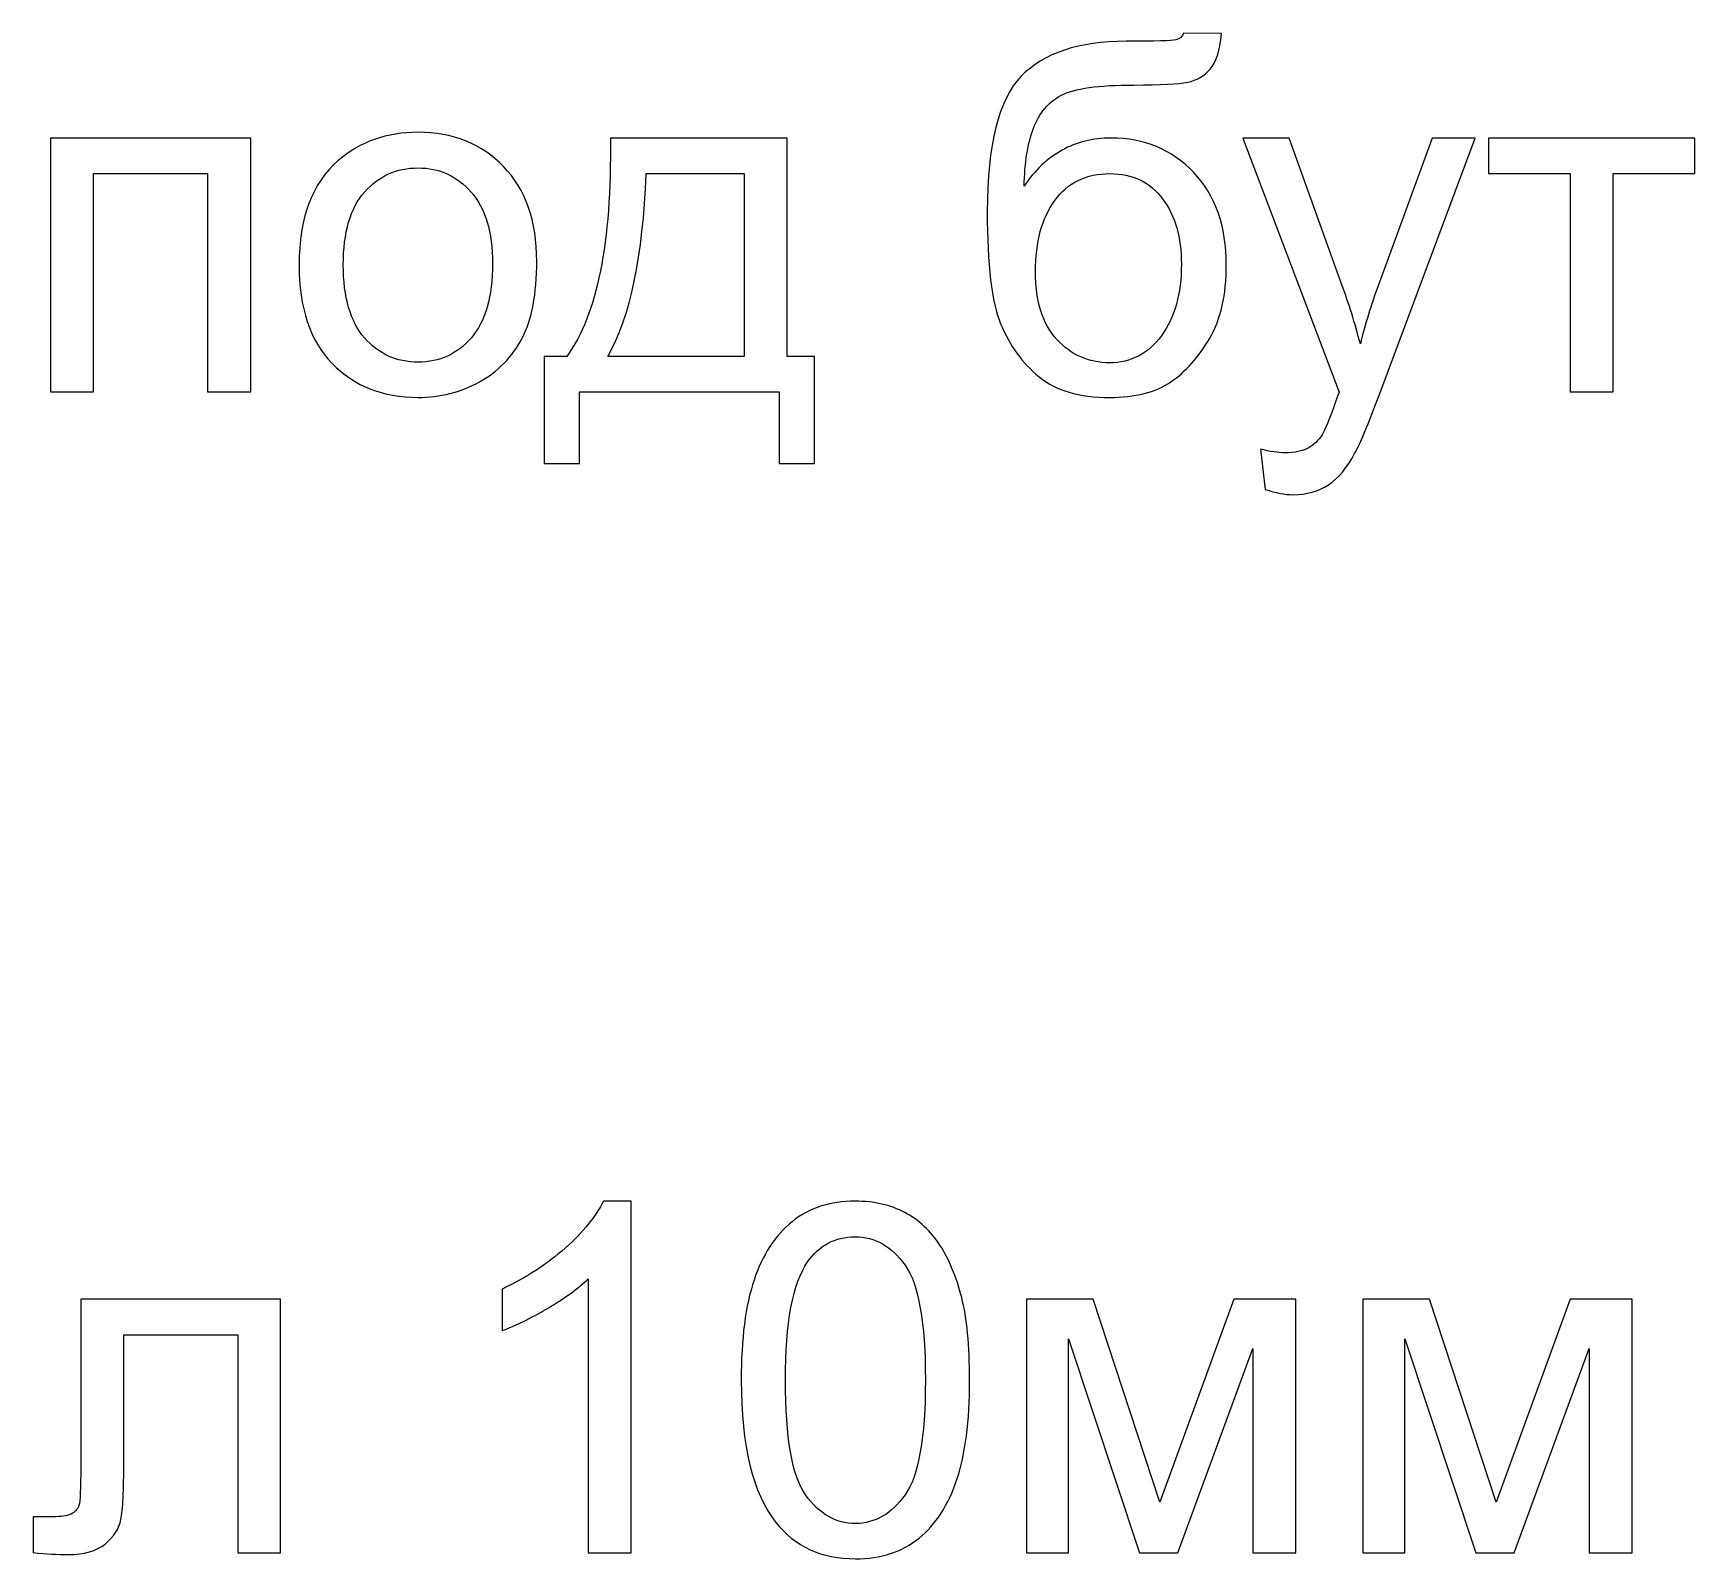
# Model space of a CAD drawing. Header units: centimetres. Extents: x -34 to 236, y -37 to 15.
# Drawn here: x 136.997 to 139.873, y 11.781 to 14.421 of the extents above; entities that cross this region are included whole.
import ezdxf

# ---------------------------------------------------------------- set-up
doc = ezdxf.new("R2010")
doc.units = ezdxf.units.CM
doc.header["$MEASUREMENT"] = 0
doc.layers.add('layer 1', color=7, linetype='Continuous')

msp = doc.modelspace()

# ---------------------------------------------------------------- linework, layer by layer
at = {"layer": 'layer 1', "color": 232}
for points, knots in [([(138.98845, 14.42135), (138.98845, 14.42135), (139.05421, 14.42064), (139.05421, 14.42064), (139.05421, 14.42064), (139.05111, 14.39115), (139.04462, 14.37055), (139.03446, 14.35898), (139.03446, 14.35898), (139.02444, 14.34741), (139.01145, 14.33993), (138.99565, 14.33668), (138.99565, 14.33668), (138.97985, 14.33329), (138.9488, 14.33174), (138.90238, 14.33174), (138.90238, 14.33174), (138.84099, 14.33174), (138.79908, 14.32582), (138.77679, 14.31396), (138.77679, 14.31396), (138.75449, 14.30211), (138.7384, 14.28306), (138.72867, 14.25709), (138.72867, 14.25709), (138.71879, 14.23099), (138.71343, 14.19754), (138.7123, 14.15648), (138.7123, 14.15648), (138.73107, 14.18428), (138.75294, 14.20516), (138.77806, 14.21899), (138.77806, 14.21899), (138.80303, 14.23296), (138.8314, 14.23988), (138.86272, 14.23988), (138.86272, 14.23988), (138.9203, 14.23988), (138.96799, 14.22012), (139.00581, 14.18061), (139.00581, 14.18061), (139.04349, 14.1411), (139.0624, 14.08748), (139.0624, 14.02003), (139.0624, 14.02003), (139.0624, 13.96866), (139.05294, 13.92675), (139.03389, 13.89387), (139.03389, 13.89387), (139.01484, 13.86113), (138.9924, 13.83573), (138.9663, 13.81781), (138.9663, 13.81781), (138.94033, 13.79989), (138.90477, 13.791), (138.8599, 13.791), (138.8599, 13.791), (138.80783, 13.791), (138.76719, 13.80286), (138.73826, 13.8267), (138.73826, 13.8267), (138.70933, 13.85055), (138.68718, 13.88103), (138.6718, 13.91828), (138.6718, 13.91828), (138.65628, 13.95554), (138.64866, 14.02031), (138.64866, 14.1126), (138.64866, 14.1126), (138.64866, 14.22859), (138.66827, 14.30677), (138.7075, 14.34698), (138.7075, 14.34698), (138.74673, 14.3872), (138.80727, 14.40738), (138.88883, 14.40738), (138.88883, 14.40738), (138.93949, 14.40738), (138.96827, 14.40822), (138.97519, 14.40978), (138.97519, 14.40978), (138.9821, 14.41147), (138.98648, 14.41542), (138.98845, 14.42135)], [0, 0, 0, 0, 0.047619, 0.047619, 0.047619, 0.047619, 0.0952381, 0.0952381, 0.0952381, 0.0952381, 0.1428571, 0.1428571, 0.1428571, 0.1428571, 0.1904762, 0.1904762, 0.1904762, 0.1904762, 0.2380952, 0.2380952, 0.2380952, 0.2380952, 0.2857143, 0.2857143, 0.2857143, 0.2857143, 0.3333333, 0.3333333, 0.3333333, 0.3333333, 0.3809524, 0.3809524, 0.3809524, 0.3809524, 0.4285714, 0.4285714, 0.4285714, 0.4285714, 0.4761905, 0.4761905, 0.4761905, 0.4761905, 0.5238095, 0.5238095, 0.5238095, 0.5238095, 0.5714286, 0.5714286, 0.5714286, 0.5714286, 0.6190476, 0.6190476, 0.6190476, 0.6190476, 0.6666667, 0.6666667, 0.6666667, 0.6666667, 0.7142857, 0.7142857, 0.7142857, 0.7142857, 0.7619048, 0.7619048, 0.7619048, 0.7619048, 0.8095238, 0.8095238, 0.8095238, 0.8095238, 0.8571429, 0.8571429, 0.8571429, 0.8571429, 0.9047619, 0.9047619, 0.9047619, 0.9047619, 0.952381, 0.952381, 0.952381, 0.952381, 1, 1, 1, 1]), ([(137.02715, 14.23988), (137.02715, 14.23988), (137.37372, 14.23988), (137.37372, 14.23988), (137.37372, 14.23988), (137.37372, 14.23988), (137.37372, 13.80088), (137.37372, 13.80088), (137.37372, 13.80088), (137.37372, 13.80088), (137.29922, 13.80088), (137.29922, 13.80088), (137.29922, 13.80088), (137.29922, 13.80088), (137.29922, 14.17835), (137.29922, 14.17835), (137.29922, 14.17835), (137.29922, 14.17835), (137.10166, 14.17835), (137.10166, 14.17835), (137.10166, 14.17835), (137.10166, 14.17835), (137.10166, 13.80088), (137.10166, 13.80088), (137.10166, 13.80088), (137.10166, 13.80088), (137.02715, 13.80088), (137.02715, 13.80088), (137.02715, 13.80088), (137.02715, 13.80088), (137.02715, 14.23988), (137.02715, 14.23988)], [0, 0, 0, 0, 0.125, 0.125, 0.125, 0.125, 0.25, 0.25, 0.25, 0.25, 0.375, 0.375, 0.375, 0.375, 0.5, 0.5, 0.5, 0.5, 0.625, 0.625, 0.625, 0.625, 0.75, 0.75, 0.75, 0.75, 0.875, 0.875, 0.875, 0.875, 1, 1, 1, 1]), ([(137.45754, 14.02045), (137.45754, 14.10173), (137.48012, 14.16198), (137.52542, 14.20107), (137.52542, 14.20107), (137.56309, 14.23353), (137.6091, 14.2499), (137.66342, 14.2499), (137.66342, 14.2499), (137.72382, 14.2499), (137.77321, 14.23014), (137.81145, 14.19049), (137.81145, 14.19049), (137.84983, 14.15098), (137.86888, 14.09637), (137.86888, 14.02666), (137.86888, 14.02666), (137.86888, 13.97007), (137.86042, 13.92562), (137.84348, 13.89331), (137.84348, 13.89331), (137.82655, 13.86085), (137.80185, 13.83573), (137.76954, 13.81781), (137.76954, 13.81781), (137.73708, 13.79989), (137.70181, 13.791), (137.66342, 13.791), (137.66342, 13.791), (137.60204, 13.791), (137.55237, 13.81062), (137.51441, 13.85013), (137.51441, 13.85013), (137.47645, 13.8895), (137.45754, 13.94623), (137.45754, 14.02045)], [0, 0, 0, 0, 0.1111111, 0.1111111, 0.1111111, 0.1111111, 0.2222222, 0.2222222, 0.2222222, 0.2222222, 0.3333333, 0.3333333, 0.3333333, 0.3333333, 0.4444444, 0.4444444, 0.4444444, 0.4444444, 0.5555556, 0.5555556, 0.5555556, 0.5555556, 0.6666667, 0.6666667, 0.6666667, 0.6666667, 0.7777778, 0.7777778, 0.7777778, 0.7777778, 0.8888889, 0.8888889, 0.8888889, 0.8888889, 1, 1, 1, 1]), ([(137.9963, 14.23988), (137.9963, 14.23988), (138.30223, 14.23988), (138.30223, 14.23988), (138.30223, 14.23988), (138.30223, 14.23988), (138.30223, 13.86212), (138.30223, 13.86212), (138.30223, 13.86212), (138.30223, 13.86212), (138.34965, 13.86212), (138.34965, 13.86212), (138.34965, 13.86212), (138.34965, 13.86212), (138.34965, 13.67642), (138.34965, 13.67642), (138.34965, 13.67642), (138.34965, 13.67642), (138.28854, 13.67642), (138.28854, 13.67642), (138.28854, 13.67642), (138.28854, 13.67642), (138.28854, 13.80088), (138.28854, 13.80088), (138.28854, 13.80088), (138.28854, 13.80088), (137.94296, 13.80088), (137.94296, 13.80088), (137.94296, 13.80088), (137.94296, 13.80088), (137.94296, 13.67642), (137.94296, 13.67642), (137.94296, 13.67642), (137.94296, 13.67642), (137.88172, 13.67642), (137.88172, 13.67642), (137.88172, 13.67642), (137.88172, 13.67642), (137.88172, 13.86212), (137.88172, 13.86212), (137.88172, 13.86212), (137.88172, 13.86212), (137.92095, 13.86212), (137.92095, 13.86212), (137.92095, 13.86212), (137.9733, 13.93324), (137.99842, 14.05911), (137.9963, 14.23988)], [0, 0, 0, 0, 0.0833333, 0.0833333, 0.0833333, 0.0833333, 0.1666667, 0.1666667, 0.1666667, 0.1666667, 0.25, 0.25, 0.25, 0.25, 0.3333333, 0.3333333, 0.3333333, 0.3333333, 0.4166667, 0.4166667, 0.4166667, 0.4166667, 0.5, 0.5, 0.5, 0.5, 0.5833333, 0.5833333, 0.5833333, 0.5833333, 0.6666667, 0.6666667, 0.6666667, 0.6666667, 0.75, 0.75, 0.75, 0.75, 0.8333333, 0.8333333, 0.8333333, 0.8333333, 0.9166667, 0.9166667, 0.9166667, 0.9166667, 1, 1, 1, 1]), ([(139.12984, 13.63183), (139.12984, 13.63183), (139.12152, 13.70168), (139.12152, 13.70168), (139.12152, 13.70168), (139.13789, 13.6973), (139.152, 13.69505), (139.16413, 13.69505), (139.16413, 13.69505), (139.18064, 13.69505), (139.19391, 13.69787), (139.20379, 13.70337), (139.20379, 13.70337), (139.2138, 13.70888), (139.22185, 13.7165), (139.2282, 13.72651), (139.2282, 13.72651), (139.233, 13.73385), (139.24048, 13.75234), (139.25092, 13.78183), (139.25092, 13.78183), (139.25233, 13.78606), (139.25459, 13.79199), (139.25755, 13.80003), (139.25755, 13.80003), (139.25755, 13.80003), (139.09104, 14.23988), (139.09104, 14.23988), (139.09104, 14.23988), (139.09104, 14.23988), (139.17119, 14.23988), (139.17119, 14.23988), (139.17119, 14.23988), (139.17119, 14.23988), (139.26263, 13.98574), (139.26263, 13.98574), (139.26263, 13.98574), (139.27434, 13.95342), (139.28507, 13.91955), (139.29438, 13.88399), (139.29438, 13.88399), (139.30299, 13.91814), (139.31315, 13.95145), (139.325, 13.98404), (139.325, 13.98404), (139.325, 13.98404), (139.41884, 14.23988), (139.41884, 14.23988), (139.41884, 14.23988), (139.41884, 14.23988), (139.49321, 14.23988), (139.49321, 14.23988), (139.49321, 14.23988), (139.49321, 14.23988), (139.32627, 13.7934), (139.32627, 13.7934), (139.32627, 13.7934), (139.30835, 13.74514), (139.29438, 13.71198), (139.2845, 13.69378), (139.2845, 13.69378), (139.27124, 13.66922), (139.25614, 13.6513), (139.23906, 13.63987), (139.23906, 13.63987), (139.22185, 13.62844), (139.20153, 13.62266), (139.17782, 13.62266), (139.17782, 13.62266), (139.16343, 13.62266), (139.14748, 13.62576), (139.12984, 13.63183)], [0, 0, 0, 0, 0.0555556, 0.0555556, 0.0555556, 0.0555556, 0.1111111, 0.1111111, 0.1111111, 0.1111111, 0.1666667, 0.1666667, 0.1666667, 0.1666667, 0.2222222, 0.2222222, 0.2222222, 0.2222222, 0.2777778, 0.2777778, 0.2777778, 0.2777778, 0.3333333, 0.3333333, 0.3333333, 0.3333333, 0.3888889, 0.3888889, 0.3888889, 0.3888889, 0.4444444, 0.4444444, 0.4444444, 0.4444444, 0.5, 0.5, 0.5, 0.5, 0.5555556, 0.5555556, 0.5555556, 0.5555556, 0.6111111, 0.6111111, 0.6111111, 0.6111111, 0.6666667, 0.6666667, 0.6666667, 0.6666667, 0.7222222, 0.7222222, 0.7222222, 0.7222222, 0.7777778, 0.7777778, 0.7777778, 0.7777778, 0.8333333, 0.8333333, 0.8333333, 0.8333333, 0.8888889, 0.8888889, 0.8888889, 0.8888889, 0.9444444, 0.9444444, 0.9444444, 0.9444444, 1, 1, 1, 1]), ([(139.51635, 14.23988), (139.51635, 14.23988), (139.87322, 14.23988), (139.87322, 14.23988), (139.87322, 14.23988), (139.87322, 14.23988), (139.87322, 14.17835), (139.87322, 14.17835), (139.87322, 14.17835), (139.87322, 14.17835), (139.73183, 14.17835), (139.73183, 14.17835), (139.73183, 14.17835), (139.73183, 14.17835), (139.73183, 13.80088), (139.73183, 13.80088), (139.73183, 13.80088), (139.73183, 13.80088), (139.65775, 13.80088), (139.65775, 13.80088), (139.65775, 13.80088), (139.65775, 13.80088), (139.65775, 14.17835), (139.65775, 14.17835), (139.65775, 14.17835), (139.65775, 14.17835), (139.51635, 14.17835), (139.51635, 14.17835), (139.51635, 14.17835), (139.51635, 14.17835), (139.51635, 14.23988), (139.51635, 14.23988)], [0, 0, 0, 0, 0.125, 0.125, 0.125, 0.125, 0.25, 0.25, 0.25, 0.25, 0.375, 0.375, 0.375, 0.375, 0.5, 0.5, 0.5, 0.5, 0.625, 0.625, 0.625, 0.625, 0.75, 0.75, 0.75, 0.75, 0.875, 0.875, 0.875, 0.875, 1, 1, 1, 1]), ([(137.53402, 14.02045), (137.53402, 13.96415), (137.5463, 13.92209), (137.57085, 13.89415), (137.57085, 13.89415), (137.59541, 13.86607), (137.62631, 13.8521), (137.66342, 13.8521), (137.66342, 13.8521), (137.70039, 13.8521), (137.73116, 13.86621), (137.75571, 13.8943), (137.75571, 13.8943), (137.78012, 13.92238), (137.7924, 13.96528), (137.7924, 14.02285), (137.7924, 14.02285), (137.7924, 14.07718), (137.78012, 14.11838), (137.75543, 14.14632), (137.75543, 14.14632), (137.73073, 14.17426), (137.70011, 14.18823), (137.66342, 14.18823), (137.66342, 14.18823), (137.62631, 14.18823), (137.59541, 14.17426), (137.57085, 14.14646), (137.57085, 14.14646), (137.5463, 14.11866), (137.53402, 14.07661), (137.53402, 14.02045)], [0, 0, 0, 0, 0.125, 0.125, 0.125, 0.125, 0.25, 0.25, 0.25, 0.25, 0.375, 0.375, 0.375, 0.375, 0.5, 0.5, 0.5, 0.5, 0.625, 0.625, 0.625, 0.625, 0.75, 0.75, 0.75, 0.75, 0.875, 0.875, 0.875, 0.875, 1, 1, 1, 1]), ([(138.05825, 14.17835), (138.05275, 14.03583), (138.03073, 13.93042), (137.99207, 13.86212), (137.99207, 13.86212), (137.99207, 13.86212), (138.22815, 13.86212), (138.22815, 13.86212), (138.22815, 13.86212), (138.22815, 13.86212), (138.22815, 14.17835), (138.22815, 14.17835), (138.22815, 14.17835), (138.22815, 14.17835), (138.05825, 14.17835), (138.05825, 14.17835)], [0, 0, 0, 0, 0.25, 0.25, 0.25, 0.25, 0.5, 0.5, 0.5, 0.5, 0.75, 0.75, 0.75, 0.75, 1, 1, 1, 1]), ([(138.98464, 14.022), (138.98464, 14.06786), (138.97392, 14.10526), (138.95219, 14.13447), (138.95219, 14.13447), (138.9306, 14.16368), (138.90012, 14.17835), (138.86075, 14.17835), (138.86075, 14.17835), (138.81968, 14.17835), (138.78793, 14.16283), (138.76564, 14.13207), (138.76564, 14.13207), (138.74334, 14.10117), (138.73205, 14.05996), (138.73205, 14.00846), (138.73205, 14.00846), (138.73205, 13.95737), (138.74447, 13.91843), (138.76917, 13.89147), (138.76917, 13.89147), (138.79372, 13.86438), (138.8242, 13.85097), (138.86032, 13.85097), (138.86032, 13.85097), (138.89715, 13.85097), (138.92721, 13.8665), (138.95021, 13.89782), (138.95021, 13.89782), (138.97321, 13.92915), (138.98464, 13.9705), (138.98464, 14.022)], [0, 0, 0, 0, 0.125, 0.125, 0.125, 0.125, 0.25, 0.25, 0.25, 0.25, 0.375, 0.375, 0.375, 0.375, 0.5, 0.5, 0.5, 0.5, 0.625, 0.625, 0.625, 0.625, 0.75, 0.75, 0.75, 0.75, 0.875, 0.875, 0.875, 0.875, 1, 1, 1, 1]), ([(138.03213, 11.79132), (138.03213, 11.79132), (137.95777, 11.79132), (137.95777, 11.79132), (137.95777, 11.79132), (137.95777, 11.79132), (137.95777, 12.26546), (137.95777, 12.26546), (137.95777, 12.26546), (137.93985, 12.24838), (137.91642, 12.23131), (137.88735, 12.21423), (137.88735, 12.21423), (137.85814, 12.19716), (137.83204, 12.18432), (137.8089, 12.17585), (137.8089, 12.17585), (137.8089, 12.17585), (137.8089, 12.24768), (137.8089, 12.24768), (137.8089, 12.24768), (137.85052, 12.26729), (137.88693, 12.291), (137.91812, 12.3188), (137.91812, 12.3188), (137.94916, 12.34674), (137.97132, 12.37369), (137.9843, 12.39993), (137.9843, 12.39993), (137.9843, 12.39993), (138.03213, 12.39993), (138.03213, 12.39993), (138.03213, 12.39993), (138.03213, 12.39993), (138.03213, 11.79132), (138.03213, 11.79132)], [0, 0, 0, 0, 0.1111111, 0.1111111, 0.1111111, 0.1111111, 0.2222222, 0.2222222, 0.2222222, 0.2222222, 0.3333333, 0.3333333, 0.3333333, 0.3333333, 0.4444444, 0.4444444, 0.4444444, 0.4444444, 0.5555556, 0.5555556, 0.5555556, 0.5555556, 0.6666667, 0.6666667, 0.6666667, 0.6666667, 0.7777778, 0.7777778, 0.7777778, 0.7777778, 0.8888889, 0.8888889, 0.8888889, 0.8888889, 1, 1, 1, 1]), ([(138.22278, 12.09019), (138.22278, 12.16188), (138.23011, 12.21959), (138.24493, 12.2632), (138.24493, 12.2632), (138.25961, 12.30694), (138.28162, 12.34067), (138.31069, 12.36437), (138.31069, 12.36437), (138.33976, 12.38808), (138.37631, 12.39993), (138.42033, 12.39993), (138.42033, 12.39993), (138.45293, 12.39993), (138.48143, 12.3933), (138.50599, 12.38018), (138.50599, 12.38018), (138.53054, 12.3672), (138.55072, 12.34829), (138.56681, 12.32359), (138.56681, 12.32359), (138.58275, 12.2989), (138.59531, 12.26884), (138.60434, 12.23342), (138.60434, 12.23342), (138.61352, 12.198), (138.61803, 12.15031), (138.61803, 12.09019), (138.61803, 12.09019), (138.61803, 12.01907), (138.61069, 11.96178), (138.59616, 11.91804), (138.59616, 11.91804), (138.58148, 11.87429), (138.55961, 11.84057), (138.53054, 11.81672), (138.53054, 11.81672), (138.50147, 11.79287), (138.46478, 11.78102), (138.42033, 11.78102), (138.42033, 11.78102), (138.36191, 11.78102), (138.31605, 11.8019), (138.28275, 11.84381), (138.28275, 11.84381), (138.24281, 11.89419), (138.22278, 11.97646), (138.22278, 12.09019)], [0, 0, 0, 0, 0.0833333, 0.0833333, 0.0833333, 0.0833333, 0.1666667, 0.1666667, 0.1666667, 0.1666667, 0.25, 0.25, 0.25, 0.25, 0.3333333, 0.3333333, 0.3333333, 0.3333333, 0.4166667, 0.4166667, 0.4166667, 0.4166667, 0.5, 0.5, 0.5, 0.5, 0.5833333, 0.5833333, 0.5833333, 0.5833333, 0.6666667, 0.6666667, 0.6666667, 0.6666667, 0.75, 0.75, 0.75, 0.75, 0.8333333, 0.8333333, 0.8333333, 0.8333333, 0.9166667, 0.9166667, 0.9166667, 0.9166667, 1, 1, 1, 1]), ([(138.29926, 12.09019), (138.29926, 11.99071), (138.31097, 11.92453), (138.33426, 11.89151), (138.33426, 11.89151), (138.35754, 11.85863), (138.38618, 11.84212), (138.42033, 11.84212), (138.42033, 11.84212), (138.45462, 11.84212), (138.48327, 11.85877), (138.50655, 11.89179), (138.50655, 11.89179), (138.52984, 11.92481), (138.54155, 11.99099), (138.54155, 12.09019), (138.54155, 12.09019), (138.54155, 12.18996), (138.52984, 12.25628), (138.50655, 12.28902), (138.50655, 12.28902), (138.48327, 12.3219), (138.45434, 12.33827), (138.41963, 12.33827), (138.41963, 12.33827), (138.38534, 12.33827), (138.3581, 12.32373), (138.33764, 12.29481), (138.33764, 12.29481), (138.3121, 12.25798), (138.29926, 12.18968), (138.29926, 12.09019)], [0, 0, 0, 0, 0.125, 0.125, 0.125, 0.125, 0.25, 0.25, 0.25, 0.25, 0.375, 0.375, 0.375, 0.375, 0.5, 0.5, 0.5, 0.5, 0.625, 0.625, 0.625, 0.625, 0.75, 0.75, 0.75, 0.75, 0.875, 0.875, 0.875, 0.875, 1, 1, 1, 1]), ([(137.07964, 12.23032), (137.07964, 12.23032), (137.42536, 12.23032), (137.42536, 12.23032), (137.42536, 12.23032), (137.42536, 12.23032), (137.42536, 11.79132), (137.42536, 11.79132), (137.42536, 11.79132), (137.42536, 11.79132), (137.35128, 11.79132), (137.35128, 11.79132), (137.35128, 11.79132), (137.35128, 11.79132), (137.35128, 12.16879), (137.35128, 12.16879), (137.35128, 12.16879), (137.35128, 12.16879), (137.15414, 12.16879), (137.15414, 12.16879), (137.15414, 12.16879), (137.15414, 12.16879), (137.15414, 11.95007), (137.15414, 11.95007), (137.15414, 11.95007), (137.15414, 11.89913), (137.15245, 11.8654), (137.1492, 11.84918), (137.1492, 11.84918), (137.14582, 11.83295), (137.13679, 11.8187), (137.12183, 11.80656), (137.12183, 11.80656), (137.10701, 11.79442), (137.08542, 11.78836), (137.05734, 11.78836), (137.05734, 11.78836), (137.03998, 11.78836), (137.01995, 11.78949), (136.99737, 11.79174), (136.99737, 11.79174), (136.99737, 11.79174), (136.99737, 11.85369), (136.99737, 11.85369), (136.99737, 11.85369), (136.99737, 11.85369), (137.03011, 11.85369), (137.03011, 11.85369), (137.03011, 11.85369), (137.04549, 11.85369), (137.05649, 11.85538), (137.06313, 11.85849), (137.06313, 11.85849), (137.06976, 11.86173), (137.07413, 11.86667), (137.07639, 11.87359), (137.07639, 11.87359), (137.07865, 11.8805), (137.07964, 11.90294), (137.07964, 11.94104), (137.07964, 11.94104), (137.07964, 11.94104), (137.07964, 12.23032), (137.07964, 12.23032)], [0, 0, 0, 0, 0.0625, 0.0625, 0.0625, 0.0625, 0.125, 0.125, 0.125, 0.125, 0.1875, 0.1875, 0.1875, 0.1875, 0.25, 0.25, 0.25, 0.25, 0.3125, 0.3125, 0.3125, 0.3125, 0.375, 0.375, 0.375, 0.375, 0.4375, 0.4375, 0.4375, 0.4375, 0.5, 0.5, 0.5, 0.5, 0.5625, 0.5625, 0.5625, 0.5625, 0.625, 0.625, 0.625, 0.625, 0.6875, 0.6875, 0.6875, 0.6875, 0.75, 0.75, 0.75, 0.75, 0.8125, 0.8125, 0.8125, 0.8125, 0.875, 0.875, 0.875, 0.875, 0.9375, 0.9375, 0.9375, 0.9375, 1, 1, 1, 1]), ([(138.71639, 12.23032), (138.71639, 12.23032), (138.8321, 12.23032), (138.8321, 12.23032), (138.8321, 12.23032), (138.8321, 12.23032), (138.94753, 11.87895), (138.94753, 11.87895), (138.94753, 11.87895), (138.94753, 11.87895), (139.07566, 12.23032), (139.07566, 12.23032), (139.07566, 12.23032), (139.07566, 12.23032), (139.18276, 12.23032), (139.18276, 12.23032), (139.18276, 12.23032), (139.18276, 12.23032), (139.18276, 11.79132), (139.18276, 11.79132), (139.18276, 11.79132), (139.18276, 11.79132), (139.10839, 11.79132), (139.10839, 11.79132), (139.10839, 11.79132), (139.10839, 11.79132), (139.10839, 12.1448), (139.10839, 12.1448), (139.10839, 12.1448), (139.10839, 12.1448), (138.97857, 11.79132), (138.97857, 11.79132), (138.97857, 11.79132), (138.97857, 11.79132), (138.91197, 11.79132), (138.91197, 11.79132), (138.91197, 11.79132), (138.91197, 11.79132), (138.7892, 12.16174), (138.7892, 12.16174), (138.7892, 12.16174), (138.7892, 12.16174), (138.7892, 11.79132), (138.7892, 11.79132), (138.7892, 11.79132), (138.7892, 11.79132), (138.71639, 11.79132), (138.71639, 11.79132), (138.71639, 11.79132), (138.71639, 11.79132), (138.71639, 12.23032), (138.71639, 12.23032)], [0, 0, 0, 0, 0.0769231, 0.0769231, 0.0769231, 0.0769231, 0.1538462, 0.1538462, 0.1538462, 0.1538462, 0.2307692, 0.2307692, 0.2307692, 0.2307692, 0.3076923, 0.3076923, 0.3076923, 0.3076923, 0.3846154, 0.3846154, 0.3846154, 0.3846154, 0.4615385, 0.4615385, 0.4615385, 0.4615385, 0.5384615, 0.5384615, 0.5384615, 0.5384615, 0.6153846, 0.6153846, 0.6153846, 0.6153846, 0.6923077, 0.6923077, 0.6923077, 0.6923077, 0.7692308, 0.7692308, 0.7692308, 0.7692308, 0.8461538, 0.8461538, 0.8461538, 0.8461538, 0.9230769, 0.9230769, 0.9230769, 0.9230769, 1, 1, 1, 1]), ([(139.29848, 12.23032), (139.29848, 12.23032), (139.41419, 12.23032), (139.41419, 12.23032), (139.41419, 12.23032), (139.41419, 12.23032), (139.52962, 11.87895), (139.52962, 11.87895), (139.52962, 11.87895), (139.52962, 11.87895), (139.65775, 12.23032), (139.65775, 12.23032), (139.65775, 12.23032), (139.65775, 12.23032), (139.76485, 12.23032), (139.76485, 12.23032), (139.76485, 12.23032), (139.76485, 12.23032), (139.76485, 11.79132), (139.76485, 11.79132), (139.76485, 11.79132), (139.76485, 11.79132), (139.69048, 11.79132), (139.69048, 11.79132), (139.69048, 11.79132), (139.69048, 11.79132), (139.69048, 12.1448), (139.69048, 12.1448), (139.69048, 12.1448), (139.69048, 12.1448), (139.56066, 11.79132), (139.56066, 11.79132), (139.56066, 11.79132), (139.56066, 11.79132), (139.49406, 11.79132), (139.49406, 11.79132), (139.49406, 11.79132), (139.49406, 11.79132), (139.37129, 12.16174), (139.37129, 12.16174), (139.37129, 12.16174), (139.37129, 12.16174), (139.37129, 11.79132), (139.37129, 11.79132), (139.37129, 11.79132), (139.37129, 11.79132), (139.29848, 11.79132), (139.29848, 11.79132), (139.29848, 11.79132), (139.29848, 11.79132), (139.29848, 12.23032), (139.29848, 12.23032)], [0, 0, 0, 0, 0.0769231, 0.0769231, 0.0769231, 0.0769231, 0.1538462, 0.1538462, 0.1538462, 0.1538462, 0.2307692, 0.2307692, 0.2307692, 0.2307692, 0.3076923, 0.3076923, 0.3076923, 0.3076923, 0.3846154, 0.3846154, 0.3846154, 0.3846154, 0.4615385, 0.4615385, 0.4615385, 0.4615385, 0.5384615, 0.5384615, 0.5384615, 0.5384615, 0.6153846, 0.6153846, 0.6153846, 0.6153846, 0.6923077, 0.6923077, 0.6923077, 0.6923077, 0.7692308, 0.7692308, 0.7692308, 0.7692308, 0.8461538, 0.8461538, 0.8461538, 0.8461538, 0.9230769, 0.9230769, 0.9230769, 0.9230769, 1, 1, 1, 1])]:
    msp.add_open_spline(points, degree=3, knots=knots, dxfattribs=at)

doc.saveas('drawing.dxf')
